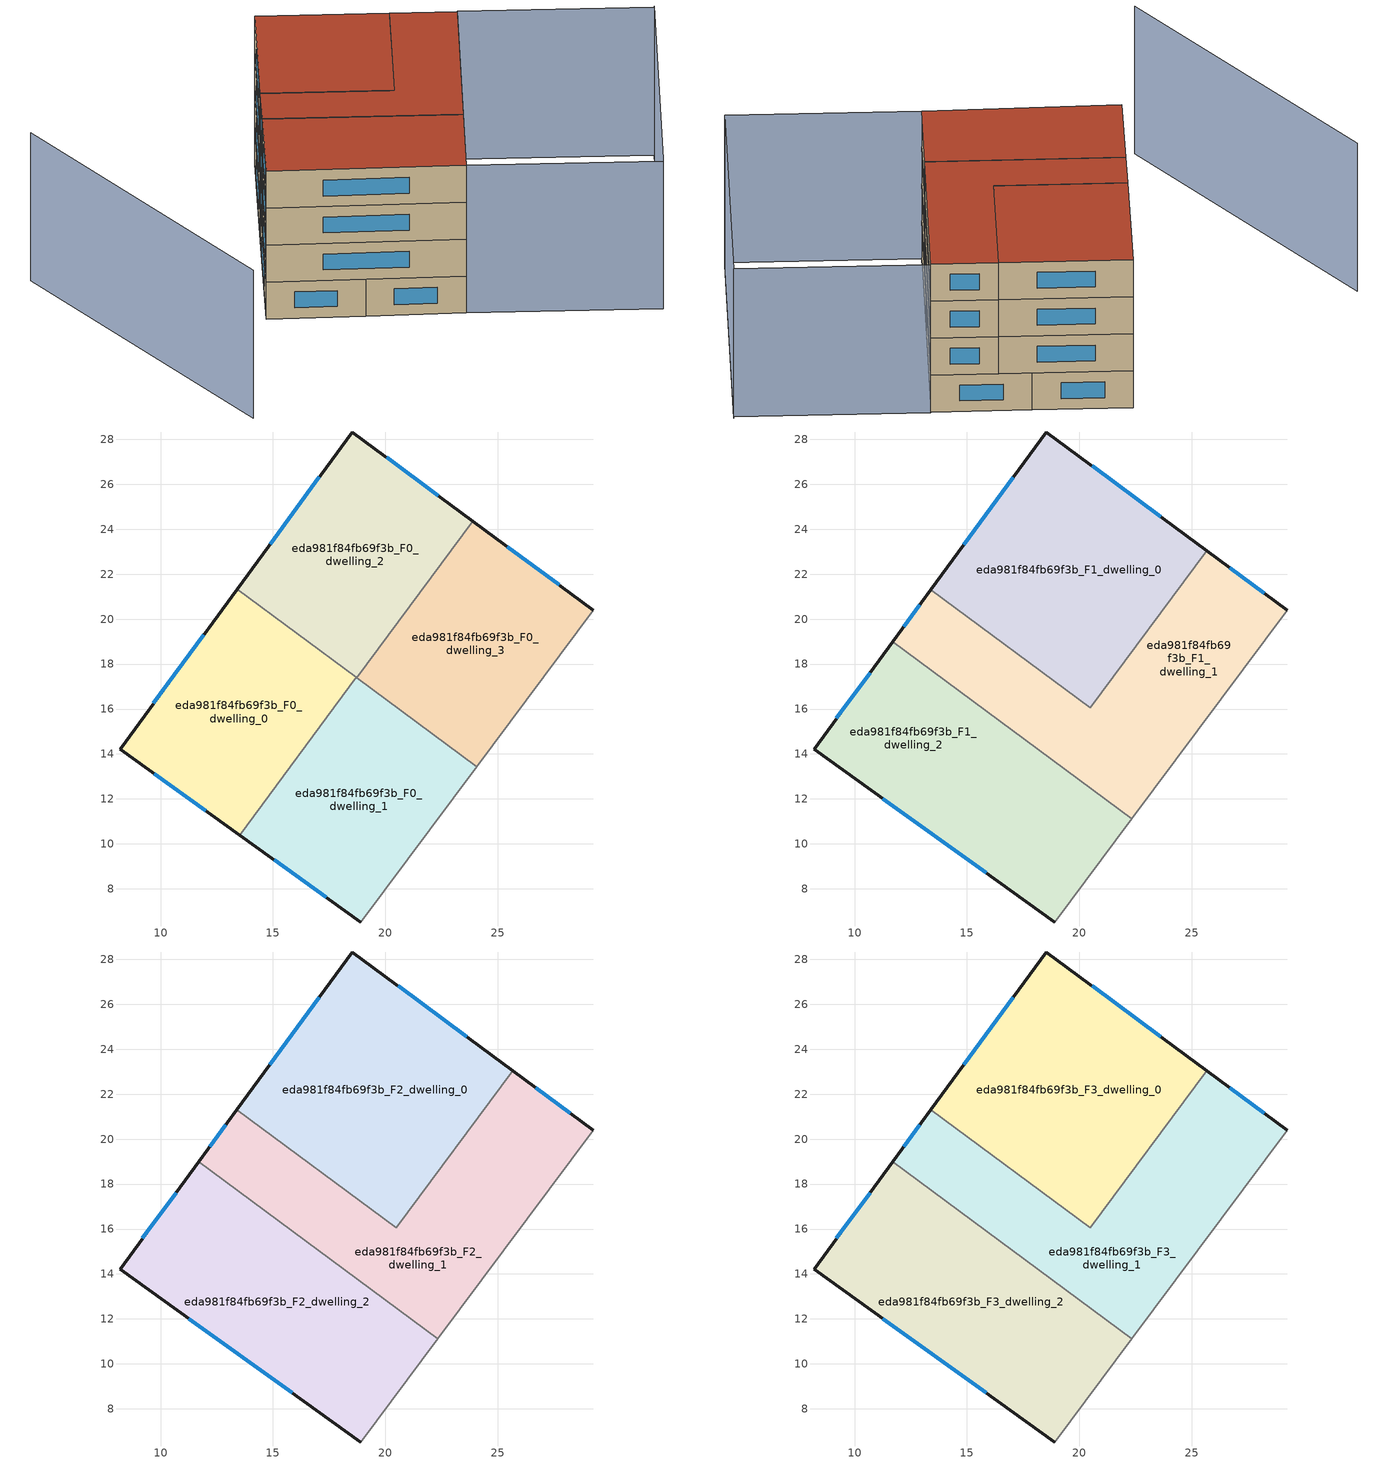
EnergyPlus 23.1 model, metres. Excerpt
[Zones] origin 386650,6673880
eda981f84fb69f3b_F0_dwelling_0
 floor ground (EU_floor_Construction): 18.72,17.41 13.52,10.39 8.19,14.21 13.41,21.33 z0
 wall outside (EU_wall_Construction): 13.41,21.33 8.19,14.21 13.52,10.39 z0:3
 wall to eda981f84fb69f3b_F0_dwelling_1 (EU_wall_Construction): 13.52,10.39 18.72,17.41 z0:3
 wall to eda981f84fb69f3b_F0_dwelling_2 (EU_wall_Construction): 18.72,17.41 13.41,21.33 z0:3
 window (EU_Window_Construction): 9.71,13.12 12,11.48 / 11.92,19.3 9.68,16.25 z0.86:2.14
eda981f84fb69f3b_F0_dwelling_1
 floor ground (EU_floor_Construction): 24.08,13.44 18.91,6.52 13.52,10.39 18.72,17.41 z0
 wall outside (EU_wall_Construction): 13.52,10.39 18.91,6.52 z0:3
 wall adiabatic (EU_wall_Construction): 18.91,6.52 24.08,13.44 z0:3
 wall to eda981f84fb69f3b_F0_dwelling_3 (EU_wall_Construction): 24.08,13.44 18.74,17.39 z0:3
 wall to eda981f84fb69f3b_F0_dwelling_2 (EU_wall_Construction): 18.74,17.39 18.71,17.4 z0:3
 window (EU_Window_Construction): 15.06,9.28 17.37,7.62 z0.86:2.14
eda981f84fb69f3b_F0_dwelling_2
 floor ground (EU_floor_Construction): 23.9,24.36 18.74,17.38 13.41,21.33 18.53,28.33 z0
 wall outside (EU_wall_Construction): 23.9,24.36 18.53,28.33 13.41,21.33 z0:3
 wall to eda981f84fb69f3b_F0_dwelling_3 (EU_wall_Construction): 18.74,17.38 23.9,24.36 z0:3
 window (EU_Window_Construction): 17.07,26.33 14.87,23.33 / 22.37,25.5 20.07,27.2 z0.86:2.14
 ceiling adiabatic (EU_roof_Construction): 18.74,17.38 23.9,24.36 18.53,28.33 13.41,21.33 z3
eda981f84fb69f3b_F0_dwelling_3
 floor ground (EU_floor_Construction): 29.27,20.39 24.08,13.44 18.74,17.38 23.9,24.36 z0
 wall outside (EU_wall_Construction): 29.27,20.39 23.9,24.36 z0:3
 wall adiabatic (EU_wall_Construction): 24.08,13.44 29.27,20.39 z0:3
 window (EU_Window_Construction): 27.74,21.53 25.44,23.23 z0.86:2.14
 ceiling adiabatic (EU_roof_Construction): 20.51,16.08 25.67,23.05 23.9,24.36 18.74,17.39 z3
eda981f84fb69f3b_F1_dwelling_0
 floor to eda981f84fb69f3b_F0_dwelling_1 (EU_floor_Construction): 20.51,16.08 20.5,16.06 18.7,17.39 18.72,17.41 z3
 floor to eda981f84fb69f3b_F0_dwelling_0 (EU_floor_Construction): 18.72,17.41 18.7,17.39 13.39,21.31 13.41,21.33 z3
 floor adiabatic (EU_floor_Construction): 25.67,23.05 20.51,16.08 13.41,21.33 18.53,28.33 z3
 wall outside (EU_wall_Construction): 25.67,23.05 18.53,28.33 13.39,21.32 z3:6
 wall to eda981f84fb69f3b_F1_dwelling_1 (EU_wall_Construction): 13.39,21.32 20.5,16.06 25.67,23.05 z3:6
 window (EU_Window_Construction): 17.07,26.33 14.86,23.32 / 23.63,24.56 20.57,26.83 z3.86:5.14
eda981f84fb69f3b_F1_dwelling_1
 floor to eda981f84fb69f3b_F0_dwelling_1 (EU_floor_Construction): 20.51,16.08 24.08,13.44 22.34,11.11 16.99,15.07 18.7,17.39 20.5,16.06 z3
 floor to eda981f84fb69f3b_F0_dwelling_3 (EU_floor_Construction): 29.27,20.39 24.08,13.44 20.51,16.08 25.67,23.05 z3
 floor to eda981f84fb69f3b_F0_dwelling_0 (EU_floor_Construction): 18.7,17.39 16.99,15.07 11.69,18.99 13.39,21.31 z3
 wall outside (EU_wall_Construction): 29.27,20.39 25.67,23.05 / 13.39,21.32 11.69,18.99 z3:6
 wall adiabatic (EU_wall_Construction): 22.34,11.11 29.27,20.39 z3:6
 wall to eda981f84fb69f3b_F1_dwelling_2 (EU_wall_Construction): 11.69,18.99 22.34,11.11 z3:6
 window (EU_Window_Construction): 28.24,21.15 26.7,22.29 / 12.91,20.65 12.18,19.65 z3.86:5.14
eda981f84fb69f3b_F1_dwelling_2
 floor to eda981f84fb69f3b_F0_dwelling_0 (EU_floor_Construction): 16.99,15.07 13.52,10.39 8.19,14.21 11.69,18.99 z3
 floor to eda981f84fb69f3b_F0_dwelling_1 (EU_floor_Construction): 22.34,11.11 18.91,6.52 13.52,10.39 16.99,15.07 z3
 wall outside (EU_wall_Construction): 11.69,18.99 8.19,14.21 18.91,6.52 z3:6
 wall adiabatic (EU_wall_Construction): 18.91,6.52 22.34,11.11 z3:6
 window (EU_Window_Construction): 10.69,17.62 9.19,15.58 / 11.25,12.01 15.85,8.72 z3.86:5.14
eda981f84fb69f3b_F2_dwelling_0
 floor to eda981f84fb69f3b_F1_dwelling_0 (EU_floor_Construction): 25.67,23.05 20.5,16.06 13.39,21.32 18.53,28.33 z6
 wall outside (EU_wall_Construction): 25.67,23.05 18.53,28.33 13.39,21.32 z6:9
 wall to eda981f84fb69f3b_F2_dwelling_1 (EU_wall_Construction): 13.39,21.32 20.5,16.06 25.67,23.05 z6:9
 window (EU_Window_Construction): 17.07,26.33 14.86,23.32 / 23.63,24.56 20.57,26.83 z6.86:8.14
eda981f84fb69f3b_F2_dwelling_1
 floor to eda981f84fb69f3b_F1_dwelling_1 (EU_floor_Construction): 29.27,20.39 22.34,11.11 11.69,18.99 13.39,21.32 20.5,16.06 25.67,23.05 z6
 wall outside (EU_wall_Construction): 29.27,20.39 25.67,23.05 / 13.39,21.32 11.69,18.99 z6:9
 wall adiabatic (EU_wall_Construction): 22.34,11.11 29.27,20.39 z6:9
 wall to eda981f84fb69f3b_F2_dwelling_2 (EU_wall_Construction): 11.69,18.99 22.34,11.11 z6:9
 window (EU_Window_Construction): 28.24,21.15 26.7,22.29 / 12.91,20.65 12.18,19.65 z6.86:8.14
eda981f84fb69f3b_F2_dwelling_2
 floor to eda981f84fb69f3b_F1_dwelling_2 (EU_floor_Construction): 22.34,11.11 18.91,6.52 8.19,14.21 11.69,18.99 z6
 wall outside (EU_wall_Construction): 11.69,18.99 8.19,14.21 18.91,6.52 z6:9
 wall adiabatic (EU_wall_Construction): 18.91,6.52 22.34,11.11 z6:9
 window (EU_Window_Construction): 10.69,17.62 9.19,15.58 / 11.25,12.01 15.85,8.72 z6.86:8.14
eda981f84fb69f3b_F3_dwelling_0
 floor to eda981f84fb69f3b_F2_dwelling_0 (EU_floor_Construction): 25.67,23.05 20.5,16.06 13.39,21.32 18.53,28.33 z9
 wall outside (EU_wall_Construction): 25.67,23.05 18.53,28.33 13.39,21.32 z9:12
 wall to eda981f84fb69f3b_F3_dwelling_1 (EU_wall_Construction): 13.39,21.32 20.5,16.06 25.67,23.05 z9:12
 window (EU_Window_Construction): 17.07,26.33 14.86,23.32 / 23.63,24.56 20.57,26.83 z9.86:11.14
 roof outside (EU_roof_Construction): 20.5,16.06 25.67,23.05 18.53,28.33 13.39,21.32 z12
eda981f84fb69f3b_F3_dwelling_1
 floor to eda981f84fb69f3b_F2_dwelling_1 (EU_floor_Construction): 29.27,20.39 22.34,11.11 11.69,18.99 13.39,21.32 20.5,16.06 25.67,23.05 z9
 wall outside (EU_wall_Construction): 29.27,20.39 25.67,23.05 / 13.39,21.32 11.69,18.99 z9:12
 wall adiabatic (EU_wall_Construction): 22.34,11.11 29.27,20.39 z9:12
 wall to eda981f84fb69f3b_F3_dwelling_2 (EU_wall_Construction): 11.69,18.99 22.34,11.11 z9:12
 window (EU_Window_Construction): 28.24,21.15 26.7,22.29 / 12.91,20.65 12.18,19.65 z9.86:11.14
 roof outside (EU_roof_Construction): 22.34,11.11 29.27,20.39 25.67,23.05 20.5,16.06 13.39,21.32 11.69,18.99 z12
eda981f84fb69f3b_F3_dwelling_2
 floor to eda981f84fb69f3b_F2_dwelling_2 (EU_floor_Construction): 22.34,11.11 18.91,6.52 8.19,14.21 11.69,18.99 z9
 wall outside (EU_wall_Construction): 11.69,18.99 8.19,14.21 18.91,6.52 z9:12
 wall adiabatic (EU_wall_Construction): 18.91,6.52 22.34,11.11 z9:12
 window (EU_Window_Construction): 10.69,17.62 9.19,15.58 / 11.25,12.01 15.85,8.72 z9.86:11.14
 roof outside (EU_roof_Construction): 18.91,6.52 22.34,11.11 11.69,18.99 8.19,14.21 z12
shading: 29.47,-1.06 39.81,12.78 / -1.18,27.33 0.56,6.05 / 18.91,6.52 29.31,20.43 / 29.31,20.43 39.72,12.66 / 39.72,12.66 29.33,-1.26 / 29.33,-1.26 18.91,6.52 z0:12
[Building]
EU S2 Campaign: North Axis=0; Terrain=City; Solar Distribution=FullExterior
[Site:Location]
Helsinki-Vantaa.AP: Latitude=60.317; Longitude=24.963; Time Zone=2; Elevation=54.6
[SizingPeriod:WeatherFileDays]
AnnualSizingPeriod: Begin Month=1; Begin Day of Month=1; End Month=12; End Day of Month=31; Day of Week for Start Day=Monday; Use Weather File Daylight Saving Period=No; Use Weather File Rain and Snow Indicators=No
[MATERIAL]
EU_InternalMass_Material: Roughness=MediumRough; Thickness=0.1; Conductivity=1; Density=1800; Specific Heat=900; Thermal Absorptance=0.9; Solar Absorptance=0.7; Visible Absorptance=0.7
[MATERIAL:NOMASS] Roughness=MediumRough; Thermal Absorptance=0.9; Solar Absorptance=0.7; Visible Absorptance=0.7
Name | Thermal Resistance
EU_wall_NoMass | 1.10183
EU_roof_NoMass; EU_floor_NoMass | 1.70606
[WINDOWMATERIAL:SIMPLEGLAZINGSYSTEM]
EU_Window_SimpleGlazing: UFactor=3.11035; Solar Heat Gain Coefficient=0.8; Visible Transmittance=0.8
[CONSTRUCTION]
EU_wall_Construction: EU_wall_NoMass
EU_roof_Construction: EU_roof_NoMass
EU_floor_Construction: EU_floor_NoMass
EU_Window_Construction: EU_Window_SimpleGlazing
EU_InternalMass_Construction: EU_InternalMass_Material
[ZONE] Type=1; Multiplier=1; Ceiling Height=autocalculate; Floor Area=autocalculate; Part of Total Floor Area=Yes
Name | Volume
eda981f84fb69f3b_F0_dwelling_0 | 173.332
eda981f84fb69f3b_F1_dwelling_0; eda981f84fb69f3b_F2_dwelling_0; eda981f84fb69f3b_F3_dwelling_0 | 231.114
eda981f84fb69f3b_F0_dwelling_1 | 173.344
eda981f84fb69f3b_F1_dwelling_1; eda981f84fb69f3b_F2_dwelling_1; eda981f84fb69f3b_F3_dwelling_1 | 231.13
eda981f84fb69f3b_F0_dwelling_2 | 173.323
eda981f84fb69f3b_F1_dwelling_2; eda981f84fb69f3b_F2_dwelling_2; eda981f84fb69f3b_F3_dwelling_2 | 231.103
eda981f84fb69f3b_F0_dwelling_3 | 173.342
[INTERNALMASS] Construction=EU_InternalMass_Construction
Name | Zone or ZoneList | Surface Area
eda981f84fb69f3b_F0_dwelling_0_EU_InternalMass | eda981f84fb69f3b_F0_dwelling_0 | 57.7777
eda981f84fb69f3b_F0_dwelling_1_EU_InternalMass | eda981f84fb69f3b_F0_dwelling_1 | 57.7812
eda981f84fb69f3b_F0_dwelling_2_EU_InternalMass | eda981f84fb69f3b_F0_dwelling_2 | 57.7742
eda981f84fb69f3b_F0_dwelling_3_EU_InternalMass | eda981f84fb69f3b_F0_dwelling_3 | 57.7807
eda981f84fb69f3b_F1_dwelling_0_EU_InternalMass | eda981f84fb69f3b_F1_dwelling_0 | 77.0378
eda981f84fb69f3b_F1_dwelling_1_EU_InternalMass | eda981f84fb69f3b_F1_dwelling_1 | 77.0436
eda981f84fb69f3b_F1_dwelling_2_EU_InternalMass | eda981f84fb69f3b_F1_dwelling_2 | 77.0333
eda981f84fb69f3b_F2_dwelling_0_EU_InternalMass | eda981f84fb69f3b_F2_dwelling_0 | 77.0378
eda981f84fb69f3b_F2_dwelling_1_EU_InternalMass | eda981f84fb69f3b_F2_dwelling_1 | 77.0436
eda981f84fb69f3b_F2_dwelling_2_EU_InternalMass | eda981f84fb69f3b_F2_dwelling_2 | 77.0333
eda981f84fb69f3b_F3_dwelling_0_EU_InternalMass | eda981f84fb69f3b_F3_dwelling_0 | 77.0378
eda981f84fb69f3b_F3_dwelling_1_EU_InternalMass | eda981f84fb69f3b_F3_dwelling_1 | 77.0436
eda981f84fb69f3b_F3_dwelling_2_EU_InternalMass | eda981f84fb69f3b_F3_dwelling_2 | 77.0333
[OTHEREQUIPMENT] Fuel Type=Electricity; Design Level Calculation Method=Watts/Area; Power per Zone Floor Area=1; Fraction Latent=0; Fraction Radiant=0; Fraction Lost=0; Carbon Dioxide Generation Rate=0; EndUse Subcategory=EU_Step8_InternalGains
Name | Zone or ZoneList or Space or SpaceList | Schedule
EU_Step8_InternalGain_eda981f84fb69f3b_F0_dwelling_0_f000 | eda981f84fb69f3b_F0_dwelling_0 | EU_Step8_GainSchedule_eda981f84fb69f3b_F0_dwelling_0_f000
EU_Step8_InternalGain_eda981f84fb69f3b_F0_dwelling_1_f000 | eda981f84fb69f3b_F0_dwelling_1 | EU_Step8_GainSchedule_eda981f84fb69f3b_F0_dwelling_1_f000
EU_Step8_InternalGain_eda981f84fb69f3b_F0_dwelling_2_f000 | eda981f84fb69f3b_F0_dwelling_2 | EU_Step8_GainSchedule_eda981f84fb69f3b_F0_dwelling_2_f000
EU_Step8_InternalGain_eda981f84fb69f3b_F0_dwelling_3_f000 | eda981f84fb69f3b_F0_dwelling_3 | EU_Step8_GainSchedule_eda981f84fb69f3b_F0_dwelling_3_f000
EU_Step8_InternalGain_eda981f84fb69f3b_F1_dwelling_0_f000 | eda981f84fb69f3b_F1_dwelling_0 | EU_Step8_GainSchedule_eda981f84fb69f3b_F1_dwelling_0_f000
EU_Step8_InternalGain_eda981f84fb69f3b_F1_dwelling_1_f000 | eda981f84fb69f3b_F1_dwelling_1 | EU_Step8_GainSchedule_eda981f84fb69f3b_F1_dwelling_1_f000
EU_Step8_InternalGain_eda981f84fb69f3b_F1_dwelling_2_f000 | eda981f84fb69f3b_F1_dwelling_2 | EU_Step8_GainSchedule_eda981f84fb69f3b_F1_dwelling_2_f000
EU_Step8_InternalGain_eda981f84fb69f3b_F2_dwelling_0_f000 | eda981f84fb69f3b_F2_dwelling_0 | EU_Step8_GainSchedule_eda981f84fb69f3b_F2_dwelling_0_f000
EU_Step8_InternalGain_eda981f84fb69f3b_F2_dwelling_1_f000 | eda981f84fb69f3b_F2_dwelling_1 | EU_Step8_GainSchedule_eda981f84fb69f3b_F2_dwelling_1_f000
EU_Step8_InternalGain_eda981f84fb69f3b_F2_dwelling_2_f000 | eda981f84fb69f3b_F2_dwelling_2 | EU_Step8_GainSchedule_eda981f84fb69f3b_F2_dwelling_2_f000
EU_Step8_InternalGain_eda981f84fb69f3b_F3_dwelling_0_f000 | eda981f84fb69f3b_F3_dwelling_0 | EU_Step8_GainSchedule_eda981f84fb69f3b_F3_dwelling_0_f000
EU_Step8_InternalGain_eda981f84fb69f3b_F3_dwelling_1_f000 | eda981f84fb69f3b_F3_dwelling_1 | EU_Step8_GainSchedule_eda981f84fb69f3b_F3_dwelling_1_f000
EU_Step8_InternalGain_eda981f84fb69f3b_F3_dwelling_2_f000 | eda981f84fb69f3b_F3_dwelling_2 | EU_Step8_GainSchedule_eda981f84fb69f3b_F3_dwelling_2_f000
[ZONEVENTILATION:DESIGNFLOWRATE] Schedule=EU_AlwaysOn; Design Flow Rate Calculation Method=AirChanges/Hour; Air Changes per Hour=0.756316; Ventilation Type=Natural; Fan Pressure Rise=0; Fan Total Efficiency=1; Constant Term Coefficient=1; Temperature Term Coefficient=0; Velocity Term Coefficient=0; Velocity Squared Term Coefficient=0; Minimum Indoor Temperature=-100; Maximum Indoor Temperature=100; Delta Temperature=-100; Minimum Outdoor Temperature=-100; Maximum Outdoor Temperature=100; Maximum Wind Speed=40
Name | Zone or ZoneList or Space or SpaceList
EU_ConstantAir_eda981f84fb69f3b_F0_dwelling_0 | eda981f84fb69f3b_F0_dwelling_0
EU_ConstantAir_eda981f84fb69f3b_F0_dwelling_1 | eda981f84fb69f3b_F0_dwelling_1
EU_ConstantAir_eda981f84fb69f3b_F0_dwelling_2 | eda981f84fb69f3b_F0_dwelling_2
EU_ConstantAir_eda981f84fb69f3b_F0_dwelling_3 | eda981f84fb69f3b_F0_dwelling_3
EU_ConstantAir_eda981f84fb69f3b_F1_dwelling_0 | eda981f84fb69f3b_F1_dwelling_0
EU_ConstantAir_eda981f84fb69f3b_F1_dwelling_1 | eda981f84fb69f3b_F1_dwelling_1
EU_ConstantAir_eda981f84fb69f3b_F1_dwelling_2 | eda981f84fb69f3b_F1_dwelling_2
EU_ConstantAir_eda981f84fb69f3b_F2_dwelling_0 | eda981f84fb69f3b_F2_dwelling_0
EU_ConstantAir_eda981f84fb69f3b_F2_dwelling_1 | eda981f84fb69f3b_F2_dwelling_1
EU_ConstantAir_eda981f84fb69f3b_F2_dwelling_2 | eda981f84fb69f3b_F2_dwelling_2
EU_ConstantAir_eda981f84fb69f3b_F3_dwelling_0 | eda981f84fb69f3b_F3_dwelling_0
EU_ConstantAir_eda981f84fb69f3b_F3_dwelling_1 | eda981f84fb69f3b_F3_dwelling_1
EU_ConstantAir_eda981f84fb69f3b_F3_dwelling_2 | eda981f84fb69f3b_F3_dwelling_2
[HVACTEMPLATE:THERMOSTAT] Constant Heating Setpoint=20; Constant Cooling Setpoint=50
EU_HeatOnly_eda981f84fb69f3b_F0_dwelling_0; EU_HeatOnly_eda981f84fb69f3b_F0_dwelling_1; EU_HeatOnly_eda981f84fb69f3b_F0_dwelling_2; EU_HeatOnly_eda981f84fb69f3b_F0_dwelling_3; EU_HeatOnly_eda981f84fb69f3b_F1_dwelling_0; EU_HeatOnly_eda981f84fb69f3b_F1_dwelling_1; EU_HeatOnly_eda981f84fb69f3b_F1_dwelling_2; EU_HeatOnly_eda981f84fb69f3b_F2_dwelling_0; EU_HeatOnly_eda981f84fb69f3b_F2_dwelling_1; EU_HeatOnly_eda981f84fb69f3b_F2_dwelling_2; EU_HeatOnly_eda981f84fb69f3b_F3_dwelling_0; EU_HeatOnly_eda981f84fb69f3b_F3_dwelling_1; EU_HeatOnly_eda981f84fb69f3b_F3_dwelling_2
[HVACTEMPLATE:ZONE:IDEALLOADSAIRSYSTEM] System Availability Schedule=EU_AlwaysOn; Maximum Heating Supply Air Temperature=50; Minimum Cooling Supply Air Temperature=13; Maximum Heating Supply Air Humidity Ratio=0.0156; Minimum Cooling Supply Air Humidity Ratio=0.0077; Heating Limit=NoLimit; Cooling Limit=NoLimit; Heating Availability Schedule=EU_AlwaysOn; Cooling Availability Schedule=EU_CoolingOff; Dehumidification Control Type=ConstantSensibleHeatRatio; Cooling Sensible Heat Ratio=0.7; Dehumidification Setpoint=60; Humidification Control Type=None; Humidification Setpoint=30; Outdoor Air Method=None; Outdoor Air Flow Rate per Person=0.00944; Outdoor Air Flow Rate per Zone Floor Area=0; Outdoor Air Flow Rate per Zone=0; Demand Controlled Ventilation Type=None; Outdoor Air Economizer Type=NoEconomizer; Heat Recovery Type=None; Sensible Heat Recovery Effectiveness=0.7; Latent Heat Recovery Effectiveness=0.65
Name | Template Thermostat
eda981f84fb69f3b_F0_dwelling_0 | EU_HeatOnly_eda981f84fb69f3b_F0_dwelling_0
eda981f84fb69f3b_F0_dwelling_1 | EU_HeatOnly_eda981f84fb69f3b_F0_dwelling_1
eda981f84fb69f3b_F0_dwelling_2 | EU_HeatOnly_eda981f84fb69f3b_F0_dwelling_2
eda981f84fb69f3b_F0_dwelling_3 | EU_HeatOnly_eda981f84fb69f3b_F0_dwelling_3
eda981f84fb69f3b_F1_dwelling_0 | EU_HeatOnly_eda981f84fb69f3b_F1_dwelling_0
eda981f84fb69f3b_F1_dwelling_1 | EU_HeatOnly_eda981f84fb69f3b_F1_dwelling_1
eda981f84fb69f3b_F1_dwelling_2 | EU_HeatOnly_eda981f84fb69f3b_F1_dwelling_2
eda981f84fb69f3b_F2_dwelling_0 | EU_HeatOnly_eda981f84fb69f3b_F2_dwelling_0
eda981f84fb69f3b_F2_dwelling_1 | EU_HeatOnly_eda981f84fb69f3b_F2_dwelling_1
eda981f84fb69f3b_F2_dwelling_2 | EU_HeatOnly_eda981f84fb69f3b_F2_dwelling_2
eda981f84fb69f3b_F3_dwelling_0 | EU_HeatOnly_eda981f84fb69f3b_F3_dwelling_0
eda981f84fb69f3b_F3_dwelling_1 | EU_HeatOnly_eda981f84fb69f3b_F3_dwelling_1
eda981f84fb69f3b_F3_dwelling_2 | EU_HeatOnly_eda981f84fb69f3b_F3_dwelling_2
[SIZING:ZONE] Zone Cooling Design Supply Air Temperature Input Method=SupplyAirTemperature; Zone Cooling Design Supply Air Temperature=13; Zone Heating Design Supply Air Temperature Input Method=SupplyAirTemperature; Zone Heating Design Supply Air Temperature=50; Zone Cooling Design Supply Air Humidity Ratio=0.008; Zone Heating Design Supply Air Humidity Ratio=0.008; Cooling Design Air Flow Method=DesignDay; Cooling Design Air Flow Rate=0; Cooling Minimum Air Flow per Zone Floor Area=0.000762; Cooling Minimum Air Flow=0; Cooling Minimum Air Flow Fraction=0.2; Heating Design Air Flow Method=DesignDay; Heating Design Air Flow Rate=0; Heating Maximum Air Flow per Zone Floor Area=0.002032; Heating Maximum Air Flow=0.141576; Heating Maximum Air Flow Fraction=0.3; Account for Dedicated Outdoor Air System=No; Dedicated Outdoor Air System Control Strategy=NeutralSupplyAir; Dedicated Outdoor Air Low Setpoint Temperature for Design=autosize; Dedicated Outdoor Air High Setpoint Temperature for Design=autosize; Zone Load Sizing Method=Sensible Load Only No Latent Load; Zone Latent Cooling Design Supply Air Humidity Ratio Input Method=HumidityRatioDifference; Zone Cooling Design Supply Air Humidity Ratio Difference=0.005; Zone Latent Heating Design Supply Air Humidity Ratio Input Method=HumidityRatioDifference; Zone Humidification Design Supply Air Humidity Ratio Difference=0.005
eda981f84fb69f3b_F0_dwelling_0; eda981f84fb69f3b_F0_dwelling_1; eda981f84fb69f3b_F0_dwelling_2; eda981f84fb69f3b_F0_dwelling_3; eda981f84fb69f3b_F1_dwelling_0; eda981f84fb69f3b_F1_dwelling_1; eda981f84fb69f3b_F1_dwelling_2; eda981f84fb69f3b_F2_dwelling_0; eda981f84fb69f3b_F2_dwelling_1; eda981f84fb69f3b_F2_dwelling_2; eda981f84fb69f3b_F3_dwelling_0; eda981f84fb69f3b_F3_dwelling_1; eda981f84fb69f3b_F3_dwelling_2
[SCHEDULE:CONSTANT]
Name | Hourly Value
EU_AlwaysOn | 1
EU_CoolingOff | 0
[SCHEDULE:FILE] Column Number=1; Rows to Skip at Top=0; Number of Hours of Data=8760; Column Separator=Comma; Interpolate to Timestep=No; Minutes per Item=60; Adjust Schedule for Daylight Savings=Yes
Name | File
EU_Step8_GainSchedule_eda981f84fb69f3b_F0_dwelling_0_f000 | ../../schedules/eda981f84fb69f3b/eda981f84fb69f3b_F0_dwelling_0_f000_gain.csv
EU_Step8_GainSchedule_eda981f84fb69f3b_F0_dwelling_1_f000 | ../../schedules/eda981f84fb69f3b/eda981f84fb69f3b_F0_dwelling_1_f000_gain.csv
EU_Step8_GainSchedule_eda981f84fb69f3b_F0_dwelling_2_f000 | ../../schedules/eda981f84fb69f3b/eda981f84fb69f3b_F0_dwelling_2_f000_gain.csv
EU_Step8_GainSchedule_eda981f84fb69f3b_F0_dwelling_3_f000 | ../../schedules/eda981f84fb69f3b/eda981f84fb69f3b_F0_dwelling_3_f000_gain.csv
EU_Step8_GainSchedule_eda981f84fb69f3b_F1_dwelling_0_f000 | ../../schedules/eda981f84fb69f3b/eda981f84fb69f3b_F1_dwelling_0_f000_gain.csv
EU_Step8_GainSchedule_eda981f84fb69f3b_F1_dwelling_1_f000 | ../../schedules/eda981f84fb69f3b/eda981f84fb69f3b_F1_dwelling_1_f000_gain.csv
EU_Step8_GainSchedule_eda981f84fb69f3b_F1_dwelling_2_f000 | ../../schedules/eda981f84fb69f3b/eda981f84fb69f3b_F1_dwelling_2_f000_gain.csv
EU_Step8_GainSchedule_eda981f84fb69f3b_F2_dwelling_0_f000 | ../../schedules/eda981f84fb69f3b/eda981f84fb69f3b_F2_dwelling_0_f000_gain.csv
EU_Step8_GainSchedule_eda981f84fb69f3b_F2_dwelling_1_f000 | ../../schedules/eda981f84fb69f3b/eda981f84fb69f3b_F2_dwelling_1_f000_gain.csv
EU_Step8_GainSchedule_eda981f84fb69f3b_F2_dwelling_2_f000 | ../../schedules/eda981f84fb69f3b/eda981f84fb69f3b_F2_dwelling_2_f000_gain.csv
EU_Step8_GainSchedule_eda981f84fb69f3b_F3_dwelling_0_f000 | ../../schedules/eda981f84fb69f3b/eda981f84fb69f3b_F3_dwelling_0_f000_gain.csv
EU_Step8_GainSchedule_eda981f84fb69f3b_F3_dwelling_1_f000 | ../../schedules/eda981f84fb69f3b/eda981f84fb69f3b_F3_dwelling_1_f000_gain.csv
EU_Step8_GainSchedule_eda981f84fb69f3b_F3_dwelling_2_f000 | ../../schedules/eda981f84fb69f3b/eda981f84fb69f3b_F3_dwelling_2_f000_gain.csv
